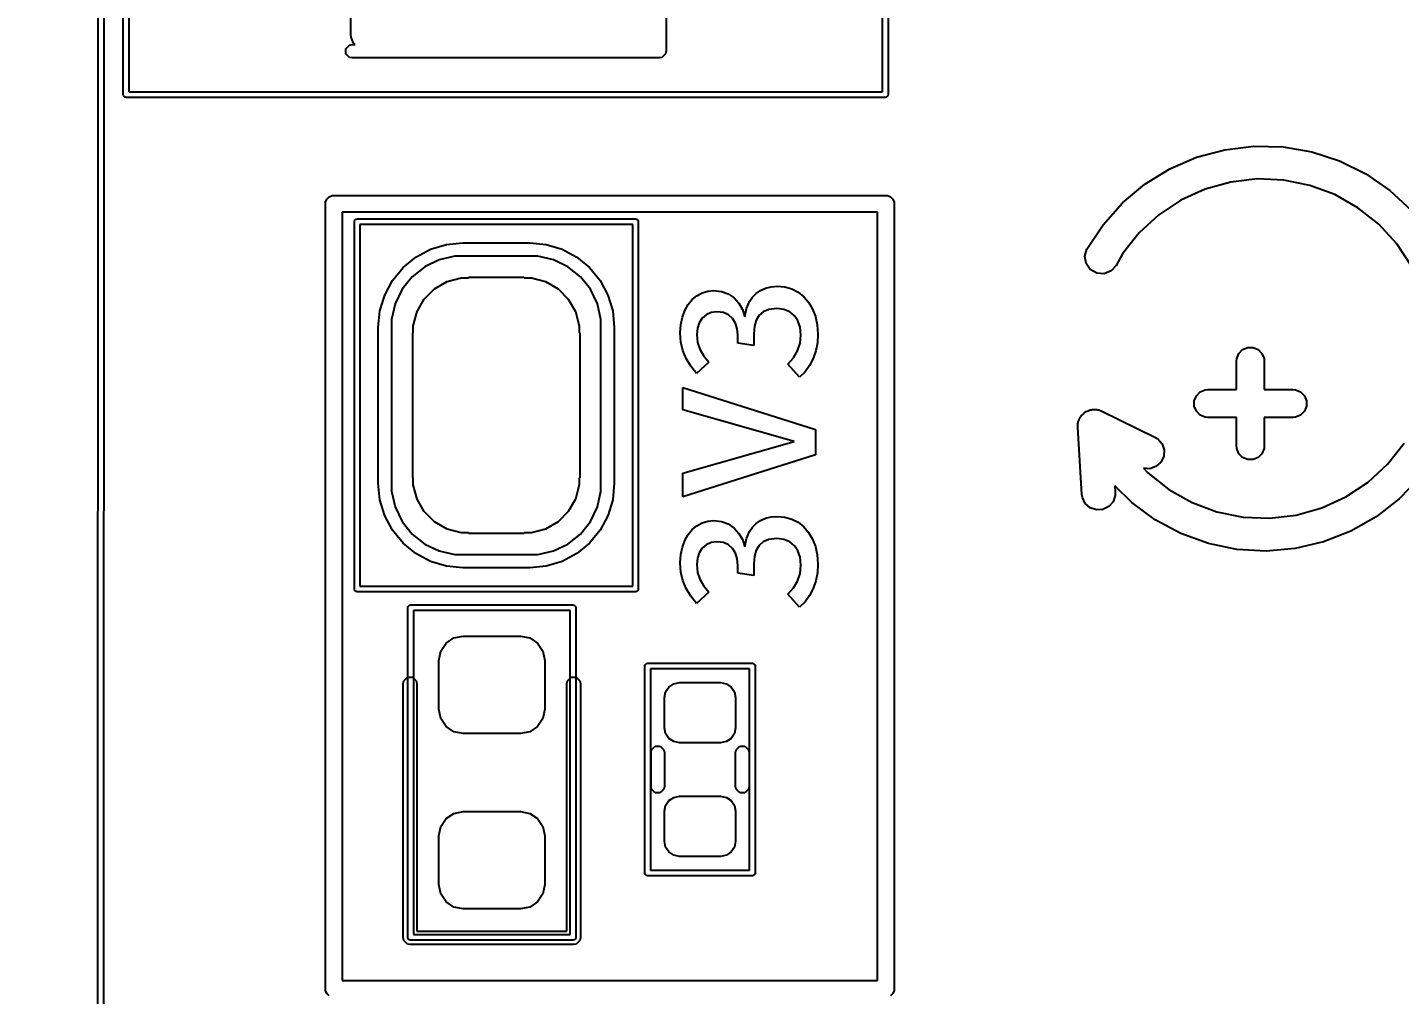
# Model space of a CAD drawing. Extents: x 99 to 187, y -188 to -32.
# Drawn here: x 126.56 to 138.88, y -132.27 to -123.59 of the extents above; entities that cross this region are included whole.
import ezdxf

# ---------------------------------------------------------------- set-up
doc = ezdxf.new("R2010")
doc.units = 0
doc.layers.get('0').update_dxf_attribs({"linetype": 'CONTINUOUS'})
doc.layers.get('Defpoints').update_dxf_attribs({"linetype": 'CONTINUOUS'})
doc.layers.add('BLACK', color=7, linetype='CONTINUOUS')
doc.dimstyles.get("Standard").update_dxf_attribs({"dimtxt": 3, "dimasz": 3, "dimexe": 0.18, "dimexo": 0.0625, "dimgap": 0.09, "dimtad": 0, "dimtih": 1, "dimtoh": 1, "dimzin": 0, "dimdsep": 46, "dimtxsty": 'Standard', "dimcen": 0.09, "dimclrd": 3, "dimclre": 3, "dimclrt": 3, "dimadec": 0, "dimazin": 0, "dimtfac": 1, "dimtofl": 0, "dimtmove": 0, "dimatfit": 3, "dimfxl": 1, "dimtolj": 1, "dimtzin": 0, "dimarcsym": 0})

# ---------------------------------------------------------------- blocks, each defined once
blk = doc.blocks.new('*D9')
at = {"color": 3, "linetype": 'Continuous', "lineweight": -2}
for p, q in [((129.184, -49.578), (104.649, -49.577)), ((104.829, -52.577), (104.826, -107.356)), ((104.822, -163.241), (104.826, -110.536)), ((129.177, -166.243), (104.642, -166.241))]:
    blk.add_line(p, q, dxfattribs=at)
at = {"color": 3, "linetype": 'Continuous'}
for points in [[(104.329, -52.577), (105.329, -52.577), (104.829, -49.577)], [(104.322, -163.241), (105.322, -163.241), (104.822, -166.241)]]:
    blk.add_solid(points, dxfattribs=at)
at = {"layer": 'Defpoints', "color": 0, "linetype": 'Continuous'}
for p in [(104.829, -49.577), (129.247, -49.578), (129.24, -166.243)]:
    blk.add_point(p, dxfattribs=at)
at = {"color": 3, "linetype": 'Continuous', "insert": (104.826, -108.946), "char_height": 3, "attachment_point": 5}
blk.add_mtext('\\A1;116.66', dxfattribs=at)
blk = doc.blocks.new('*D10')
at = {"color": 3, "linetype": 'Continuous', "lineweight": -2}
for p, q in [((129.781, -52.266), (122.89, -52.262)), ((123.068, -55.262), (123.042, -106.373)), ((123.015, -160.663), (123.041, -109.553)), ((129.725, -163.667), (122.834, -163.663))]:
    blk.add_line(p, q, dxfattribs=at)
at = {"color": 3, "linetype": 'Continuous'}
for points in [[(122.568, -55.262), (123.568, -55.262), (123.07, -52.262)], [(122.515, -160.663), (123.515, -160.664), (123.014, -163.663)]]:
    blk.add_solid(points, dxfattribs=at)
at = {"layer": 'Defpoints', "color": 0, "linetype": 'Continuous'}
for p in [(129.844, -52.266), (123.014, -163.663), (129.788, -163.667)]:
    blk.add_point(p, dxfattribs=at)
at = {"color": 3, "linetype": 'Continuous', "insert": (123.042, -107.963), "char_height": 3, "attachment_point": 5}
blk.add_mtext('\\A1;111.40', dxfattribs=at)

msp = doc.modelspace()

# ---------------------------------------------------------------- linework, layer by layer
at = {"layer": 'BLACK', "linetype": 'Continuous'}
for p, q in [((127.184033, -158.111992), (127.197765, -112.694393)), ((127.247765, -112.694408), (127.234033, -158.112005)), ((127.42, -124.19), (127.42, -113.03)), ((127.47, -113.055), (127.47, -124.165)), ((134.24, -124.165), (134.24, -113.055)), ((134.29, -113.03), (134.29, -124.19)), ((129.463, -123.65), (129.463, -123.285433)), ((132.295, -123.29), (132.295, -123.8)), ((129.452039, -123.744567), (129.475, -123.74)), ((129.46544, -123.674776), (129.463, -123.65)), ((129.484403, -123.720557), (129.46544, -123.674776)), ((129.475, -123.74), (129.503846, -123.74)), ((129.503846, -123.74), (129.484403, -123.720557)), ((129.419567, -123.777039), (129.452039, -123.744567)), ((129.419567, -123.822961), (129.419567, -123.777039)), ((129.452039, -123.855433), (129.419567, -123.822961)), ((129.475, -123.86), (129.452039, -123.855433)), ((132.235, -123.86), (129.475, -123.86)), ((132.257961, -123.855433), (132.235, -123.86)), ((132.290433, -123.822961), (132.257961, -123.855433)), ((132.295, -123.8), (132.290433, -123.822961)), ((127.421903, -124.199567), (127.42, -124.19)), ((127.435433, -124.213097), (127.421903, -124.199567)), ((127.445, -124.215), (127.435433, -124.213097)), ((134.265, -124.215), (127.445, -124.215)), ((127.47, -124.165), (134.24, -124.165)), ((134.274567, -124.213097), (134.265, -124.215)), ((134.288097, -124.199567), (134.274567, -124.213097)), ((134.29, -124.19), (134.288097, -124.199567)), ((137.060738, -124.752373), (137.313986, -124.684046)), ((137.313986, -124.684046), (137.574427, -124.65285)), ((137.574427, -124.65285), (137.836648, -124.659433)), ((137.836648, -124.659433), (138.095196, -124.703659)), ((138.095196, -124.703659), (138.344697, -124.784607)), ((136.819949, -124.85641), (137.060738, -124.752373)), ((138.344697, -124.784607), (138.579962, -124.900596)), ((136.596625, -124.993995), (136.819949, -124.85641)), ((137.604474, -124.94715), (137.366979, -124.974576)), ((137.843336, -124.957207), (137.604474, -124.94715)), ((138.077685, -125.004499), (137.843336, -124.957207)), ((138.579962, -124.900596), (138.7961, -125.049214)), ((129.295368, -125.096441), (129.31, -125.095)), ((129.31, -125.095), (134.27, -125.095)), ((134.27, -125.095), (134.284632, -125.096441)), ((136.395409, -125.162266), (136.596625, -124.993995)), ((137.136697, -125.038809), (136.919294, -125.138268)), ((137.366979, -124.974576), (137.136697, -125.038809)), ((138.301754, -125.087861), (138.077685, -125.004499)), ((138.510026, -125.205243), (138.301754, -125.087861)), ((138.7961, -125.049214), (138.988619, -125.22737)), ((129.235, -125.17), (129.236441, -125.155368)), ((129.235, -132.22), (129.235, -125.17)), ((129.236441, -125.155368), (129.24764, -125.128332)), ((129.24764, -125.128332), (129.268332, -125.10764)), ((129.268332, -125.10764), (129.295368, -125.096441)), ((134.284632, -125.096441), (134.311668, -125.10764)), ((134.311668, -125.10764), (134.33236, -125.128332)), ((134.33236, -125.128332), (134.343559, -125.155368)), ((134.343559, -125.155368), (134.345, -125.17)), ((134.345, -125.17), (134.345, -132.22)), ((136.220485, -125.357726), (136.395409, -125.162266)), ((136.919294, -125.138268), (136.720123, -125.270506)), ((138.697377, -125.353755), (138.510026, -125.205243)), ((129.385, -125.245), (129.385, -132.145)), ((134.195, -125.245), (129.385, -125.245)), ((129.495, -125.33), (129.496903, -125.320433)), ((129.495, -128.63), (129.495, -125.33)), ((129.496903, -125.320433), (129.510433, -125.306903)), ((129.510433, -125.306903), (129.52, -125.305)), ((129.52, -125.305), (132.02, -125.305)), ((132.02, -125.305), (132.029567, -125.306903)), ((132.029567, -125.306903), (132.043097, -125.320433)), ((132.043097, -125.320433), (132.045, -125.33)), ((132.045, -125.33), (132.045, -128.63)), ((134.195, -132.145), (134.195, -125.245)), ((136.720123, -125.270506), (136.544085, -125.432267)), ((129.545, -125.355), (129.545, -128.605)), ((131.995, -125.355), (129.545, -125.355)), ((131.995, -128.605), (131.995, -125.355)), ((136.075488, -125.57631), (136.220485, -125.357726)), ((136.544085, -125.432267), (136.395514, -125.619571)), ((138.859195, -125.529741), (138.697377, -125.353755)), ((130.047767, -125.648083), (130.179161, -125.577852)), ((130.179161, -125.577852), (130.321731, -125.534603)), ((130.321731, -125.534603), (130.47, -125.52)), ((130.47, -125.52), (131.07, -125.52)), ((131.07, -125.52), (131.218269, -125.534603)), ((131.218269, -125.534603), (131.360839, -125.577852)), ((131.360839, -125.577852), (131.492233, -125.648083)), ((136.056454, -125.640296), (136.075488, -125.57631)), ((138.991496, -125.72887), (138.859195, -125.529741)), ((129.932599, -125.742599), (130.047767, -125.648083)), ((130.257284, -125.672092), (130.127345, -125.734667)), ((130.397889, -125.64), (130.257284, -125.672092)), ((130.47, -125.64), (130.397889, -125.64)), ((131.07, -125.64), (130.47, -125.64)), ((131.142111, -125.64), (131.07, -125.64)), ((131.282716, -125.672092), (131.142111, -125.64)), ((131.412655, -125.734667), (131.282716, -125.672092)), ((131.492233, -125.648083), (131.607401, -125.742599)), ((136.067067, -125.706203), (136.056454, -125.640296)), ((136.105225, -125.760978), (136.067067, -125.706203)), ((136.395514, -125.619571), (136.336792, -125.72369)), ((129.838083, -125.857767), (129.932599, -125.742599)), ((130.014588, -125.824588), (129.924667, -125.937345)), ((130.127345, -125.734667), (130.014588, -125.824588)), ((130.328658, -125.86806), (130.454737, -125.834278)), ((130.454737, -125.834278), (130.52, -125.834278)), ((130.52, -125.834278), (130.52, -125.83)), ((130.52, -125.83), (131.02, -125.83)), ((131.02, -125.83), (131.02, -125.834278)), ((131.02, -125.834278), (131.085263, -125.834278)), ((131.085263, -125.834278), (131.211342, -125.86806)), ((131.525412, -125.824588), (131.412655, -125.734667)), ((131.615333, -125.937345), (131.525412, -125.824588)), ((131.607401, -125.742599), (131.701917, -125.857767)), ((136.163371, -125.793773), (136.105225, -125.760978)), ((136.229987, -125.798092), (136.163371, -125.793773)), ((136.29188, -125.77308), (136.229987, -125.798092)), ((136.336792, -125.72369), (136.29188, -125.77308)), ((129.767852, -125.989161), (129.838083, -125.857767)), ((129.924667, -125.937345), (129.862092, -126.067284)), ((130.123323, -126.025619), (130.215619, -125.933323)), ((130.215619, -125.933323), (130.328658, -125.86806)), ((131.211342, -125.86806), (131.324381, -125.933323)), ((131.324381, -125.933323), (131.416677, -126.025619)), ((131.677908, -126.067284), (131.615333, -125.937345)), ((131.701917, -125.857767), (131.772148, -125.989161)), ((132.619863, -125.969694), (132.669925, -125.954289)), ((132.669925, -125.954289), (132.723606, -125.949089)), ((132.723606, -125.949089), (132.792393, -125.956917)), ((132.792393, -125.956917), (132.852859, -125.979717)), ((133.104334, -125.975301), (133.143679, -125.947843)), ((133.143679, -125.947843), (133.187293, -125.928005)), ((133.187293, -125.928005), (133.23778, -125.915581)), ((133.23778, -125.915581), (133.296526, -125.911207)), ((133.296526, -125.911207), (133.362748, -125.917241)), ((133.362748, -125.917241), (133.423835, -125.935003)), ((133.423835, -125.935003), (133.480954, -125.964623)), ((129.724603, -126.131731), (129.767852, -125.989161)), ((129.862092, -126.067284), (129.83, -126.207889)), ((130.05806, -126.138658), (130.123323, -126.025619)), ((131.416677, -126.025619), (131.48194, -126.138658)), ((131.71, -126.207889), (131.677908, -126.067284)), ((131.772148, -125.989161), (131.815397, -126.131731)), ((132.463487, -126.128314), (132.494429, -126.074021)), ((132.494429, -126.074021), (132.530699, -126.030226)), ((132.530699, -126.030226), (132.572444, -125.995617)), ((132.572444, -125.995617), (132.619863, -125.969694)), ((132.852859, -125.979717), (132.905794, -126.015934)), ((132.905794, -126.015934), (132.94936, -126.063688)), ((132.94936, -126.063688), (132.982128, -126.120351)), ((133.01831, -126.110801), (133.04586, -126.046102)), ((133.04586, -126.046102), (133.071936, -126.007917)), ((133.071936, -126.007917), (133.104334, -125.975301)), ((133.480954, -125.964623), (133.531493, -126.004549)), ((133.531493, -126.004549), (133.574891, -126.054661)), ((133.574891, -126.054661), (133.611453, -126.116297)), ((129.71, -126.28), (129.724603, -126.131731)), ((130.024278, -126.264737), (130.05806, -126.138658)), ((131.48194, -126.138658), (131.515722, -126.264737)), ((131.815397, -126.131731), (131.83, -126.28)), ((132.42777, -126.253545), (132.441505, -126.187063)), ((132.441505, -126.187063), (132.463487, -126.128314)), ((132.619344, -126.197704), (132.593107, -126.239469)), ((132.655169, -126.16627), (132.619344, -126.197704)), ((132.699003, -126.146441), (132.655169, -126.16627)), ((132.752036, -126.139525), (132.699003, -126.146441)), ((132.809709, -126.146861), (132.752036, -126.139525)), ((132.855424, -126.167515), (132.809709, -126.146861)), ((132.892274, -126.200243), (132.855424, -126.167515)), ((132.918805, -126.242913), (132.892274, -126.200243)), ((132.982128, -126.120351), (133.003655, -126.185174)), ((133.003655, -126.185174), (133.01831, -126.110801)), ((133.13071, -126.171399), (133.104868, -126.214221)), ((133.167458, -126.139402), (133.13071, -126.171399)), ((133.218761, -126.118779), (133.167458, -126.139402)), ((133.289639, -126.111095), (133.218761, -126.118779)), ((133.354004, -126.118716), (133.289639, -126.111095)), ((133.405899, -126.140207), (133.354004, -126.118716)), ((133.448201, -126.175282), (133.405899, -126.140207)), ((133.479279, -126.221247), (133.448201, -126.175282)), ((133.611453, -126.116297), (133.637486, -126.183299)), ((133.637486, -126.183299), (133.653621, -126.258072)), ((129.71, -127.68), (129.71, -126.28)), ((129.83, -126.207889), (129.83, -126.28)), ((129.83, -126.28), (129.83, -127.68)), ((130.024278, -126.33), (130.024278, -126.264737)), ((131.515722, -126.264737), (131.515722, -126.33)), ((131.71, -126.28), (131.71, -126.207889)), ((131.71, -127.68), (131.71, -126.28)), ((131.83, -126.28), (131.83, -127.68)), ((132.422967, -126.329082), (132.42777, -126.253545)), ((132.57746, -126.288116), (132.572004, -126.344542)), ((132.593107, -126.239469), (132.57746, -126.288116)), ((132.934494, -126.292204), (132.918805, -126.242913)), ((132.939907, -126.347986), (132.934494, -126.292204)), ((133.088167, -126.26939), (133.082057, -126.340293)), ((133.104868, -126.214221), (133.088167, -126.26939)), ((133.498883, -126.278645), (133.479279, -126.221247)), ((133.50594, -126.350624), (133.498883, -126.278645)), ((133.653621, -126.258072), (133.659227, -126.341978)), ((130.02, -126.83), (130.02, -126.33)), ((130.02, -126.33), (130.024278, -126.33)), ((131.515722, -126.33), (131.52, -126.33)), ((131.52, -126.33), (131.52, -126.83)), ((132.428934, -126.411658), (132.422967, -126.329082)), ((132.446456, -126.488458), (132.428934, -126.411658)), ((132.572004, -126.344542), (132.578797, -126.414334)), ((132.578797, -126.414334), (132.598309, -126.474675)), ((132.939907, -126.42038), (132.939907, -126.347986)), ((133.082057, -126.442801), (132.939907, -126.42038)), ((133.082057, -126.340293), (133.082057, -126.442801)), ((133.476631, -126.491894), (133.498594, -126.423071)), ((133.498594, -126.423071), (133.50594, -126.350624)), ((133.654434, -126.418092), (133.640317, -126.489809)), ((133.659227, -126.341978), (133.654434, -126.418092)), ((132.47537, -126.560507), (132.446456, -126.488458)), ((132.516061, -126.628642), (132.47537, -126.560507)), ((132.598309, -126.474675), (132.63037, -126.530893)), ((132.63037, -126.530893), (132.678836, -126.590959)), ((133.389583, -126.609057), (133.440431, -126.554488)), ((133.440431, -126.554488), (133.476631, -126.491894)), ((133.617022, -126.55784), (133.584306, -126.621512)), ((133.640317, -126.489809), (133.617022, -126.55784)), ((137.41852, -126.582714), (137.420922, -126.558328)), ((137.420922, -126.558328), (137.439586, -126.513268)), ((137.439586, -126.513268), (137.474074, -126.47878)), ((137.474074, -126.47878), (137.519134, -126.460116)), ((137.519134, -126.460116), (137.567906, -126.460116)), ((137.567906, -126.460116), (137.612966, -126.47878)), ((137.612966, -126.47878), (137.647454, -126.513268)), ((137.647454, -126.513268), (137.666118, -126.558328)), ((137.666118, -126.558328), (137.66852, -126.582714)), ((132.56944, -126.693468), (132.516061, -126.628642)), ((132.678836, -126.590959), (132.56944, -126.693468)), ((133.492971, -126.7271), (133.389583, -126.609057)), ((133.543097, -126.677688), (133.492971, -126.7271)), ((133.584306, -126.621512), (133.543097, -126.677688)), ((137.41852, -126.838666), (137.41852, -126.582714)), ((137.66852, -126.582714), (137.66852, -126.838666)), ((132.447074, -127.021584), (132.447074, -126.819131)), ((132.447074, -126.819131), (133.636, -127.195607)), ((130.02, -127.13), (130.02, -126.83)), ((131.52, -126.83), (131.52, -127.13)), ((137.03997, -126.93928), (137.058634, -126.89422)), ((137.03997, -126.988052), (137.03997, -126.93928)), ((137.058634, -126.89422), (137.093122, -126.859732)), ((137.093122, -126.859732), (137.138182, -126.841068)), ((137.138182, -126.841068), (137.162568, -126.838666)), ((137.162568, -126.838666), (137.41852, -126.838666)), ((137.66852, -126.838666), (137.924473, -126.838666)), ((137.924473, -126.838666), (137.948859, -126.841068)), ((137.948859, -126.841068), (137.993919, -126.859732)), ((137.993919, -126.859732), (138.028407, -126.89422)), ((138.028407, -126.89422), (138.047071, -126.93928)), ((138.047071, -126.93928), (138.047071, -126.988052)), ((133.446443, -127.305882), (132.447074, -127.021584)), ((136.023616, -127.074779), (136.038676, -127.061518)), ((136.038676, -127.061518), (136.049251, -127.049556)), ((136.049251, -127.049556), (136.051496, -127.046847)), ((136.051496, -127.046847), (136.051748, -127.046731)), ((136.051748, -127.046731), (136.051958, -127.046494)), ((136.051958, -127.046494), (136.060446, -127.042349)), ((136.060446, -127.042349), (136.067542, -127.036102)), ((136.067542, -127.036102), (136.086532, -127.029613)), ((136.086532, -127.029613), (136.104551, -127.020816)), ((136.104551, -127.020816), (136.108826, -127.020552)), ((136.108826, -127.020552), (136.112175, -127.019017)), ((136.112175, -127.019017), (136.117265, -127.019112)), ((136.117265, -127.019112), (136.122924, -127.017179)), ((136.122924, -127.017179), (136.142954, -127.018451)), ((136.142954, -127.018451), (136.162968, -127.017219)), ((136.162968, -127.017219), (136.171431, -127.020129)), ((136.171431, -127.020129), (136.178919, -127.02027)), ((136.178919, -127.02027), (136.179973, -127.020802)), ((136.179973, -127.020802), (136.181334, -127.020889)), ((136.181334, -127.020889), (136.208875, -127.031193)), ((136.208875, -127.031193), (136.686074, -127.265337)), ((137.058634, -127.033112), (137.03997, -126.988052)), ((137.093122, -127.0676), (137.058634, -127.033112)), ((137.138182, -127.086264), (137.093122, -127.0676)), ((137.993919, -127.0676), (137.948859, -127.086264)), ((138.028407, -127.033112), (137.993919, -127.0676)), ((138.047071, -126.988052), (138.028407, -127.033112)), ((130.02, -127.63), (130.02, -127.13)), ((131.52, -127.13), (131.52, -127.63)), ((135.992827, -127.16304), (135.993647, -127.159731)), ((135.993421, -127.165892), (135.992827, -127.16304)), ((135.993085, -127.175076), (135.993421, -127.165892)), ((136.030284, -127.779218), (135.993085, -127.175076)), ((135.993647, -127.159731), (135.994163, -127.14569)), ((135.994163, -127.14569), (135.997234, -127.136756)), ((135.997234, -127.136756), (135.997834, -127.127323)), ((135.997834, -127.127323), (136.00563, -127.111433)), ((136.00563, -127.111433), (136.008902, -127.098248)), ((136.008902, -127.098248), (136.011593, -127.094999)), ((136.011593, -127.094999), (136.013195, -127.090343)), ((136.013195, -127.090343), (136.019452, -127.083264)), ((136.019452, -127.083264), (136.023616, -127.074779)), ((137.162568, -127.088666), (137.138182, -127.086264)), ((137.41852, -127.088666), (137.162568, -127.088666)), ((137.41852, -127.344619), (137.41852, -127.088666)), ((137.924473, -127.088666), (137.66852, -127.088666)), ((137.66852, -127.088666), (137.66852, -127.344619)), ((137.948859, -127.086264), (137.924473, -127.088666)), ((132.447074, -127.587616), (133.446443, -127.305882)), ((133.636, -127.195607), (133.636, -127.424804)), ((136.686074, -127.265337), (136.711077, -127.280815)), ((136.711077, -127.280815), (136.749754, -127.324741)), ((133.636, -127.424804), (132.447074, -127.80128)), ((136.749754, -127.324741), (136.768677, -127.380123)), ((136.768677, -127.380123), (136.764966, -127.438533)), ((137.420922, -127.369005), (137.41852, -127.344619)), ((137.439586, -127.414065), (137.420922, -127.369005)), ((137.474074, -127.448553), (137.439586, -127.414065)), ((137.647454, -127.414065), (137.612966, -127.448553)), ((137.666118, -127.369005), (137.647454, -127.414065)), ((137.66852, -127.344619), (137.666118, -127.369005)), ((138.776576, -127.507022), (138.925028, -127.319624)), ((136.639877, -127.548677), (136.584924, -127.545186)), ((136.584924, -127.545186), (136.623334, -127.586906)), ((136.695259, -127.529754), (136.639877, -127.548677)), ((136.739185, -127.491077), (136.695259, -127.529754)), ((136.764966, -127.438533), (136.739185, -127.491077)), ((137.519134, -127.467217), (137.474074, -127.448553)), ((137.567906, -127.467217), (137.519134, -127.467217)), ((137.612966, -127.448553), (137.567906, -127.467217)), ((138.600641, -127.668895), (138.776576, -127.507022)), ((129.724603, -127.828269), (129.71, -127.68)), ((129.83, -127.68), (129.83, -127.752111)), ((130.024278, -127.63), (130.02, -127.63)), ((130.024278, -127.695263), (130.024278, -127.63)), ((131.52, -127.63), (131.515722, -127.63)), ((131.515722, -127.63), (131.515722, -127.695263)), ((131.71, -127.752111), (131.71, -127.68)), ((131.83, -127.68), (131.815397, -127.828269)), ((132.447074, -127.80128), (132.447074, -127.587616)), ((136.623334, -127.586906), (136.810779, -127.735298)), ((138.401554, -127.80126), (138.600641, -127.668895)), ((139.061663, -127.629611), (138.880324, -127.819135)), ((129.83, -127.752111), (129.862092, -127.892716)), ((130.05806, -127.821342), (130.024278, -127.695263)), ((131.515722, -127.695263), (131.48194, -127.821342)), ((131.677908, -127.892716), (131.71, -127.752111)), ((136.034959, -127.80825), (136.030284, -127.779218)), ((136.328638, -127.790167), (136.309606, -127.845513)), ((136.477199, -127.852151), (136.32614, -127.702717)), ((136.32614, -127.702717), (136.329716, -127.760781)), ((136.329716, -127.760781), (136.328638, -127.790167)), ((136.810779, -127.735298), (137.019127, -127.852547)), ((138.184215, -127.900858), (138.401554, -127.80126)), ((129.767852, -127.970839), (129.724603, -127.828269)), ((129.862092, -127.892716), (129.924667, -128.022655)), ((130.123323, -127.934381), (130.05806, -127.821342)), ((131.48194, -127.821342), (131.416677, -127.934381)), ((131.615333, -128.022655), (131.677908, -127.892716)), ((131.815397, -127.828269), (131.772148, -127.970839)), ((136.060637, -127.860843), (136.034959, -127.80825)), ((136.104486, -127.899606), (136.060637, -127.860843)), ((136.159833, -127.918638), (136.104486, -127.899606)), ((136.21825, -127.915041), (136.159833, -127.918638)), ((136.270843, -127.889363), (136.21825, -127.915041)), ((136.309606, -127.845513), (136.270843, -127.889363)), ((136.688267, -128.007886), (136.477199, -127.852151)), ((137.019127, -127.852547), (137.243248, -127.935767)), ((137.953973, -127.965237), (138.184215, -127.900858)), ((138.880324, -127.819135), (138.673614, -127.98061)), ((129.838083, -128.102233), (129.767852, -127.970839)), ((129.924667, -128.022655), (130.014588, -128.135412)), ((130.215619, -128.026677), (130.123323, -127.934381)), ((130.328658, -128.09194), (130.215619, -128.026677)), ((131.324381, -128.026677), (131.211342, -128.09194)), ((131.416677, -127.934381), (131.324381, -128.026677)), ((131.525412, -128.135412), (131.615333, -128.022655)), ((131.772148, -127.970839), (131.701917, -128.102233)), ((132.572444, -128.061325), (132.619863, -128.035403)), ((132.619863, -128.035403), (132.669925, -128.019997)), ((132.669925, -128.019997), (132.723606, -128.014797)), ((132.723606, -128.014797), (132.792393, -128.022625)), ((132.792393, -128.022625), (132.852859, -128.045425)), ((132.852859, -128.045425), (132.905794, -128.081643)), ((133.071936, -128.073625), (133.104334, -128.04101)), ((133.104334, -128.04101), (133.143679, -128.013551)), ((133.143679, -128.013551), (133.187293, -127.993713)), ((133.187293, -127.993713), (133.23778, -127.981289)), ((133.23778, -127.981289), (133.296526, -127.976915)), ((133.296526, -127.976915), (133.362748, -127.982949)), ((133.362748, -127.982949), (133.423835, -128.000711)), ((133.423835, -128.000711), (133.480954, -128.030331)), ((133.480954, -128.030331), (133.531493, -128.070257)), ((136.919538, -128.131648), (136.688267, -128.007886)), ((137.243248, -127.935767), (137.477628, -127.98291)), ((137.477628, -127.98291), (137.716496, -127.992814)), ((137.716496, -127.992814), (137.953973, -127.965237)), ((138.673614, -127.98061), (138.445831, -128.110679)), ((129.932599, -128.217401), (129.838083, -128.102233)), ((130.014588, -128.135412), (130.127345, -128.225333)), ((130.454737, -128.125722), (130.328658, -128.09194)), ((130.52, -128.125722), (130.454737, -128.125722)), ((130.52, -128.13), (130.52, -128.125722)), ((131.02, -128.13), (130.52, -128.13)), ((131.085263, -128.125722), (131.02, -128.125722)), ((131.02, -128.125722), (131.02, -128.13)), ((131.211342, -128.09194), (131.085263, -128.125722)), ((131.412655, -128.225333), (131.525412, -128.135412)), ((131.701917, -128.102233), (131.607401, -128.217401)), ((132.463487, -128.194023), (132.494429, -128.139729)), ((132.494429, -128.139729), (132.530699, -128.095934)), ((132.530699, -128.095934), (132.572444, -128.061325)), ((132.905794, -128.081643), (132.94936, -128.129396)), ((132.94936, -128.129396), (132.982128, -128.186059)), ((133.003655, -128.250882), (133.01831, -128.176509)), ((133.01831, -128.176509), (133.04586, -128.11181)), ((133.04586, -128.11181), (133.071936, -128.073625)), ((133.289639, -128.176803), (133.218761, -128.184488)), ((133.354004, -128.184424), (133.289639, -128.176803)), ((133.531493, -128.070257), (133.574891, -128.12037)), ((133.574891, -128.12037), (133.611453, -128.182006)), ((137.166203, -128.220863), (136.919538, -128.131648)), ((138.445831, -128.110679), (138.20171, -128.206637)), ((130.047767, -128.311917), (129.932599, -128.217401)), ((130.127345, -128.225333), (130.257284, -128.287908)), ((130.257284, -128.287908), (130.397889, -128.32)), ((131.142111, -128.32), (131.282716, -128.287908)), ((131.282716, -128.287908), (131.412655, -128.225333)), ((131.607401, -128.217401), (131.492233, -128.311917)), ((132.42777, -128.319254), (132.441505, -128.252771)), ((132.441505, -128.252771), (132.463487, -128.194023)), ((132.619344, -128.263413), (132.593107, -128.305177)), ((132.655169, -128.231978), (132.619344, -128.263413)), ((132.699003, -128.21215), (132.655169, -128.231978)), ((132.752036, -128.205233), (132.699003, -128.21215)), ((132.809709, -128.21257), (132.752036, -128.205233)), ((132.855424, -128.233224), (132.809709, -128.21257)), ((132.892274, -128.265952), (132.855424, -128.233224)), ((132.918805, -128.308621), (132.892274, -128.265952)), ((132.982128, -128.186059), (133.003655, -128.250882)), ((133.104868, -128.279929), (133.088167, -128.335099)), ((133.13071, -128.237107), (133.104868, -128.279929)), ((133.167458, -128.20511), (133.13071, -128.237107)), ((133.218761, -128.184488), (133.167458, -128.20511)), ((133.405899, -128.205916), (133.354004, -128.184424)), ((133.448201, -128.24099), (133.405899, -128.205916)), ((133.479279, -128.286956), (133.448201, -128.24099)), ((133.498883, -128.344354), (133.479279, -128.286956)), ((133.611453, -128.182006), (133.637486, -128.249008)), ((133.637486, -128.249008), (133.653621, -128.32378)), ((137.423134, -128.273677), (137.166203, -128.220863)), ((137.68499, -128.288992), (137.423134, -128.273677)), ((137.946327, -128.26649), (137.68499, -128.288992)), ((138.20171, -128.206637), (137.946327, -128.26649)), ((130.179161, -128.382148), (130.047767, -128.311917)), ((130.321731, -128.425397), (130.179161, -128.382148)), ((130.397889, -128.32), (130.47, -128.32)), ((130.47, -128.32), (131.07, -128.32)), ((131.07, -128.32), (131.142111, -128.32)), ((131.360839, -128.382148), (131.218269, -128.425397)), ((131.492233, -128.311917), (131.360839, -128.382148)), ((132.422967, -128.39479), (132.42777, -128.319254)), ((132.428934, -128.477367), (132.422967, -128.39479)), ((132.57746, -128.353824), (132.572004, -128.410251)), ((132.572004, -128.410251), (132.578797, -128.480042)), ((132.593107, -128.305177), (132.57746, -128.353824)), ((132.934494, -128.357912), (132.918805, -128.308621)), ((132.939907, -128.413695), (132.934494, -128.357912)), ((132.939907, -128.486088), (132.939907, -128.413695)), ((133.088167, -128.335099), (133.082057, -128.406001)), ((133.082057, -128.406001), (133.082057, -128.50851)), ((133.498594, -128.488779), (133.50594, -128.416332)), ((133.50594, -128.416332), (133.498883, -128.344354)), ((133.653621, -128.32378), (133.659227, -128.407686)), ((133.659227, -128.407686), (133.654434, -128.4838)), ((130.47, -128.44), (130.321731, -128.425397)), ((131.07, -128.44), (130.47, -128.44)), ((131.218269, -128.425397), (131.07, -128.44)), ((132.446456, -128.554166), (132.428934, -128.477367)), ((132.578797, -128.480042), (132.598309, -128.540383)), ((132.598309, -128.540383), (132.63037, -128.596601)), ((133.082057, -128.50851), (132.939907, -128.486088)), ((133.476631, -128.557602), (133.498594, -128.488779)), ((133.654434, -128.4838), (133.640317, -128.555517)), ((129.496903, -128.639567), (129.495, -128.63)), ((129.510433, -128.653097), (129.496903, -128.639567)), ((129.52, -128.655), (129.510433, -128.653097)), ((132.02, -128.655), (129.52, -128.655)), ((129.545, -128.605), (131.995, -128.605)), ((132.029567, -128.653097), (132.02, -128.655)), ((132.043097, -128.639567), (132.029567, -128.653097)), ((132.045, -128.63), (132.043097, -128.639567)), ((132.47537, -128.626215), (132.446456, -128.554166)), ((132.516061, -128.69435), (132.47537, -128.626215)), ((132.678836, -128.656667), (132.56944, -128.759176)), ((132.63037, -128.596601), (132.678836, -128.656667)), ((133.389583, -128.674766), (133.440431, -128.620197)), ((133.440431, -128.620197), (133.476631, -128.557602)), ((133.617022, -128.623548), (133.584306, -128.687221)), ((133.640317, -128.555517), (133.617022, -128.623548)), ((129.975, -128.7975), (129.976903, -128.787933)), ((129.976903, -128.787933), (129.990433, -128.774403)), ((129.990433, -128.774403), (130, -128.7725)), ((130, -128.7725), (131.46, -128.7725)), ((131.46, -128.7725), (131.469567, -128.774403)), ((131.469567, -128.774403), (131.483097, -128.787933)), ((131.483097, -128.787933), (131.485, -128.7975)), ((132.56944, -128.759176), (132.516061, -128.69435)), ((133.492971, -128.792808), (133.389583, -128.674766)), ((133.543097, -128.743396), (133.492971, -128.792808)), ((133.584306, -128.687221), (133.543097, -128.743396)), ((129.975, -131.7575), (129.975, -128.7975)), ((130.025, -128.8225), (130.025, -131.7325)), ((131.435, -128.8225), (130.025, -128.8225)), ((131.435, -131.7325), (131.435, -128.8225)), ((131.485, -128.7975), (131.485, -131.7575)), ((130.271651, -129.187538), (130.31907, -129.11657)), ((130.271651, -129.187538), (130.31907, -129.11657)), ((130.31907, -129.11657), (130.390038, -129.069151)), ((130.31907, -129.11657), (130.390038, -129.069151)), ((130.390038, -129.069151), (130.47375, -129.0525)), ((130.390038, -129.069151), (130.47375, -129.0525)), ((130.47375, -129.0525), (130.98625, -129.0525)), ((130.47375, -129.0525), (130.98625, -129.0525)), ((130.98625, -129.0525), (131.069962, -129.069151)), ((130.98625, -129.0525), (131.069962, -129.069151)), ((131.069962, -129.069151), (131.14093, -129.11657)), ((131.069962, -129.069151), (131.14093, -129.11657)), ((131.14093, -129.11657), (131.188349, -129.187538)), ((131.14093, -129.11657), (131.188349, -129.187538)), ((130.255, -129.27125), (130.271651, -129.187538)), ((130.255, -129.27125), (130.271651, -129.187538)), ((130.255, -129.70875), (130.255, -129.27125)), ((130.255, -129.70875), (130.255, -129.27125)), ((131.188349, -129.187538), (131.205, -129.27125)), ((131.188349, -129.187538), (131.205, -129.27125)), ((131.205, -129.27125), (131.205, -129.70875)), ((131.205, -129.27125), (131.205, -129.70875)), ((132.105, -129.32), (132.106903, -129.310433)), ((132.105, -131.18), (132.105, -129.32)), ((132.106903, -129.310433), (132.120433, -129.296903)), ((132.120433, -129.296903), (132.13, -129.295)), ((132.13, -129.295), (133.07, -129.295)), ((132.155, -129.345), (132.155, -131.155)), ((133.045, -129.345), (132.155, -129.345)), ((133.045, -131.155), (133.045, -129.345)), ((133.07, -129.295), (133.079567, -129.296903)), ((133.079567, -129.296903), (133.093097, -129.310433)), ((133.093097, -129.310433), (133.095, -129.32)), ((133.095, -129.32), (133.095, -131.18)), ((129.935, -129.4775), (129.939567, -129.454539)), ((129.935, -131.7625), (129.935, -129.4775)), ((129.939567, -129.454539), (129.972039, -129.422067)), ((129.972039, -129.422067), (130.017961, -129.422067)), ((130.017961, -129.422067), (130.050433, -129.454539)), ((130.050433, -129.454539), (130.055, -129.4775)), ((130.055, -129.4775), (130.055, -131.7025)), ((131.405, -129.4775), (131.409567, -129.454539)), ((131.405, -131.7025), (131.405, -129.4775)), ((131.409567, -129.454539), (131.442039, -129.422067)), ((131.442039, -129.422067), (131.487961, -129.422067)), ((131.487961, -129.422067), (131.520433, -129.454539)), ((131.520433, -129.454539), (131.525, -129.4775)), ((131.525, -129.4775), (131.525, -131.7625)), ((132.290276, -129.553338), (132.319541, -129.509541)), ((132.290276, -129.553338), (132.319541, -129.509541)), ((132.319541, -129.509541), (132.363338, -129.480276)), ((132.319541, -129.509541), (132.363338, -129.480276)), ((132.363338, -129.480276), (132.415, -129.47)), ((132.363338, -129.480276), (132.415, -129.47)), ((132.415, -129.47), (132.785, -129.47)), ((132.415, -129.47), (132.785, -129.47)), ((132.785, -129.47), (132.836662, -129.480276)), ((132.785, -129.47), (132.836662, -129.480276)), ((132.836662, -129.480276), (132.880459, -129.509541)), ((132.836662, -129.480276), (132.880459, -129.509541)), ((132.880459, -129.509541), (132.909724, -129.553338)), ((132.880459, -129.509541), (132.909724, -129.553338)), ((132.28, -129.605), (132.290276, -129.553338)), ((132.28, -129.605), (132.290276, -129.553338)), ((132.28, -129.875), (132.28, -129.605)), ((132.28, -129.875), (132.28, -129.605)), ((132.909724, -129.553338), (132.92, -129.605)), ((132.909724, -129.553338), (132.92, -129.605)), ((132.92, -129.605), (132.92, -129.875)), ((132.92, -129.605), (132.92, -129.875)), ((130.271651, -129.792462), (130.255, -129.70875)), ((130.271651, -129.792462), (130.255, -129.70875)), ((131.205, -129.70875), (131.188349, -129.792462)), ((131.205, -129.70875), (131.188349, -129.792462)), ((130.31907, -129.86343), (130.271651, -129.792462)), ((130.31907, -129.86343), (130.271651, -129.792462)), ((130.390038, -129.910849), (130.31907, -129.86343)), ((130.390038, -129.910849), (130.31907, -129.86343)), ((131.14093, -129.86343), (131.069962, -129.910849)), ((131.14093, -129.86343), (131.069962, -129.910849)), ((131.188349, -129.792462), (131.14093, -129.86343)), ((131.188349, -129.792462), (131.14093, -129.86343)), ((132.290276, -129.926662), (132.28, -129.875)), ((132.290276, -129.926662), (132.28, -129.875)), ((132.92, -129.875), (132.909724, -129.926662)), ((132.92, -129.875), (132.909724, -129.926662)), ((130.47375, -129.9275), (130.390038, -129.910849)), ((130.47375, -129.9275), (130.390038, -129.910849)), ((130.98625, -129.9275), (130.47375, -129.9275)), ((130.98625, -129.9275), (130.47375, -129.9275)), ((131.069962, -129.910849), (130.98625, -129.9275)), ((131.069962, -129.910849), (130.98625, -129.9275)), ((132.319541, -129.970459), (132.290276, -129.926662)), ((132.319541, -129.970459), (132.290276, -129.926662)), ((132.363338, -129.999724), (132.319541, -129.970459)), ((132.363338, -129.999724), (132.319541, -129.970459)), ((132.415, -130.01), (132.363338, -129.999724)), ((132.415, -130.01), (132.363338, -129.999724)), ((132.785, -130.01), (132.415, -130.01)), ((132.785, -130.01), (132.415, -130.01)), ((132.836662, -129.999724), (132.785, -130.01)), ((132.836662, -129.999724), (132.785, -130.01)), ((132.880459, -129.970459), (132.836662, -129.999724)), ((132.880459, -129.970459), (132.836662, -129.999724)), ((132.909724, -129.926662), (132.880459, -129.970459)), ((132.909724, -129.926662), (132.880459, -129.970459)), ((132.16, -130.096359), (132.164567, -130.073398)), ((132.16, -130.403641), (132.16, -130.096359)), ((132.164567, -130.073398), (132.197039, -130.040926)), ((132.197039, -130.040926), (132.242961, -130.040926)), ((132.242961, -130.040926), (132.275433, -130.073398)), ((132.275433, -130.073398), (132.28, -130.096359)), ((132.28, -130.096359), (132.28, -130.403641)), ((132.92, -130.096359), (132.924567, -130.073398)), ((132.92, -130.403641), (132.92, -130.096359)), ((132.924567, -130.073398), (132.957039, -130.040926)), ((132.957039, -130.040926), (133.002961, -130.040926)), ((133.002961, -130.040926), (133.035433, -130.073398)), ((133.035433, -130.073398), (133.04, -130.096359)), ((133.04, -130.096359), (133.04, -130.403641)), ((132.164567, -130.426602), (132.16, -130.403641)), ((132.197039, -130.459074), (132.164567, -130.426602)), ((132.242961, -130.459074), (132.197039, -130.459074)), ((132.275433, -130.426602), (132.242961, -130.459074)), ((132.28, -130.403641), (132.275433, -130.426602)), ((132.319541, -130.529541), (132.363338, -130.500276)), ((132.319541, -130.529541), (132.363338, -130.500276)), ((132.363338, -130.500276), (132.415, -130.49)), ((132.363338, -130.500276), (132.415, -130.49)), ((132.415, -130.49), (132.785, -130.49)), ((132.415, -130.49), (132.785, -130.49)), ((132.785, -130.49), (132.836662, -130.500276)), ((132.785, -130.49), (132.836662, -130.500276)), ((132.836662, -130.500276), (132.880459, -130.529541)), ((132.836662, -130.500276), (132.880459, -130.529541)), ((132.924567, -130.426602), (132.92, -130.403641)), ((132.957039, -130.459074), (132.924567, -130.426602)), ((133.002961, -130.459074), (132.957039, -130.459074)), ((133.035433, -130.426602), (133.002961, -130.459074)), ((133.04, -130.403641), (133.035433, -130.426602)), ((130.390038, -130.644151), (130.47375, -130.6275)), ((130.390038, -130.644151), (130.47375, -130.6275)), ((130.47375, -130.6275), (130.98625, -130.6275)), ((130.47375, -130.6275), (130.98625, -130.6275)), ((130.98625, -130.6275), (131.069962, -130.644151)), ((130.98625, -130.6275), (131.069962, -130.644151)), ((132.28, -130.625), (132.290276, -130.573338)), ((132.28, -130.625), (132.290276, -130.573338)), ((132.28, -130.895), (132.28, -130.625)), ((132.28, -130.895), (132.28, -130.625)), ((132.290276, -130.573338), (132.319541, -130.529541)), ((132.290276, -130.573338), (132.319541, -130.529541)), ((132.880459, -130.529541), (132.909724, -130.573338)), ((132.880459, -130.529541), (132.909724, -130.573338)), ((132.909724, -130.573338), (132.92, -130.625)), ((132.909724, -130.573338), (132.92, -130.625)), ((132.92, -130.625), (132.92, -130.895)), ((132.92, -130.625), (132.92, -130.895)), ((130.255, -130.84625), (130.271651, -130.762538)), ((130.255, -130.84625), (130.271651, -130.762538)), ((130.271651, -130.762538), (130.31907, -130.69157)), ((130.271651, -130.762538), (130.31907, -130.69157)), ((130.31907, -130.69157), (130.390038, -130.644151)), ((130.31907, -130.69157), (130.390038, -130.644151)), ((131.069962, -130.644151), (131.14093, -130.69157)), ((131.069962, -130.644151), (131.14093, -130.69157)), ((131.14093, -130.69157), (131.188349, -130.762538)), ((131.14093, -130.69157), (131.188349, -130.762538)), ((131.188349, -130.762538), (131.205, -130.84625)), ((131.188349, -130.762538), (131.205, -130.84625)), ((130.255, -131.28375), (130.255, -130.84625)), ((130.255, -131.28375), (130.255, -130.84625)), ((131.205, -130.84625), (131.205, -131.28375)), ((131.205, -130.84625), (131.205, -131.28375)), ((132.290276, -130.946662), (132.28, -130.895)), ((132.290276, -130.946662), (132.28, -130.895)), ((132.319541, -130.990459), (132.290276, -130.946662)), ((132.319541, -130.990459), (132.290276, -130.946662)), ((132.363338, -131.019724), (132.319541, -130.990459)), ((132.363338, -131.019724), (132.319541, -130.990459)), ((132.880459, -130.990459), (132.836662, -131.019724)), ((132.880459, -130.990459), (132.836662, -131.019724)), ((132.909724, -130.946662), (132.880459, -130.990459)), ((132.909724, -130.946662), (132.880459, -130.990459)), ((132.92, -130.895), (132.909724, -130.946662)), ((132.92, -130.895), (132.909724, -130.946662)), ((132.415, -131.03), (132.363338, -131.019724)), ((132.415, -131.03), (132.363338, -131.019724)), ((132.785, -131.03), (132.415, -131.03)), ((132.785, -131.03), (132.415, -131.03)), ((132.836662, -131.019724), (132.785, -131.03)), ((132.836662, -131.019724), (132.785, -131.03)), ((132.106903, -131.189567), (132.105, -131.18)), ((132.120433, -131.203097), (132.106903, -131.189567)), ((132.13, -131.205), (132.120433, -131.203097)), ((133.07, -131.205), (132.13, -131.205)), ((132.155, -131.155), (133.045, -131.155)), ((133.079567, -131.203097), (133.07, -131.205)), ((133.093097, -131.189567), (133.079567, -131.203097)), ((133.095, -131.18), (133.093097, -131.189567)), ((130.271651, -131.367462), (130.255, -131.28375)), ((130.271651, -131.367462), (130.255, -131.28375)), ((130.31907, -131.43843), (130.271651, -131.367462)), ((130.31907, -131.43843), (130.271651, -131.367462)), ((131.188349, -131.367462), (131.14093, -131.43843)), ((131.188349, -131.367462), (131.14093, -131.43843)), ((131.205, -131.28375), (131.188349, -131.367462)), ((131.205, -131.28375), (131.188349, -131.367462)), ((130.390038, -131.485849), (130.31907, -131.43843)), ((130.390038, -131.485849), (130.31907, -131.43843)), ((130.47375, -131.5025), (130.390038, -131.485849)), ((130.47375, -131.5025), (130.390038, -131.485849)), ((130.98625, -131.5025), (130.47375, -131.5025)), ((130.98625, -131.5025), (130.47375, -131.5025)), ((131.069962, -131.485849), (130.98625, -131.5025)), ((131.069962, -131.485849), (130.98625, -131.5025)), ((131.14093, -131.43843), (131.069962, -131.485849)), ((131.14093, -131.43843), (131.069962, -131.485849)), ((130.025, -131.7325), (131.435, -131.7325)), ((130.055, -131.7025), (131.405, -131.7025)), ((129.939567, -131.785461), (129.935, -131.7625)), ((129.972039, -131.817933), (129.939567, -131.785461)), ((129.995, -131.8225), (129.972039, -131.817933)), ((129.976903, -131.767067), (129.975, -131.7575)), ((129.990433, -131.780597), (129.976903, -131.767067)), ((130, -131.7825), (129.990433, -131.780597)), ((131.465, -131.8225), (129.995, -131.8225)), ((131.46, -131.7825), (130, -131.7825)), ((131.469567, -131.780597), (131.46, -131.7825)), ((131.487961, -131.817933), (131.465, -131.8225)), ((131.483097, -131.767067), (131.469567, -131.780597)), ((131.485, -131.7575), (131.483097, -131.767067)), ((131.520433, -131.785461), (131.487961, -131.817933)), ((131.525, -131.7625), (131.520433, -131.785461)), ((129.236441, -132.234632), (129.235, -132.22)), ((129.24764, -132.261668), (129.236441, -132.234632)), ((129.385, -132.145), (134.195, -132.145)), ((134.343559, -132.234632), (134.33236, -132.261668)), ((134.345, -132.22), (134.343559, -132.234632)), ((129.268332, -132.28236), (129.24764, -132.261668)), ((134.33236, -132.261668), (134.311668, -132.28236))]:
    msp.add_line(p, q, dxfattribs=at)

# ---------------------------------------------------------------- dimensions: what is measured, and where the dimension line sits
at = {"linetype": 'Continuous'}
dim = msp.add_linear_dim(base=(104.829222, -49.576745), p1=(129.239833, -166.24257), p2=(129.246783, -49.5782), angle=89.9965867, dimstyle='Standard', dxfattribs=at)
dim.commit()
dim.dimension.update_dxf_attribs({"geometry": '*D9', "text_midpoint": (104.825685, -108.946277), "dimtype": 161})
dim = msp.add_aligned_dim(p1=(129.843612, -52.26557), p2=(129.787833, -163.6668), distance=-6.774027, dimstyle='Standard', dxfattribs=at)
dim.commit()
dim.dimension.update_dxf_attribs({"geometry": '*D10', "text_midpoint": (123.041697, -107.962793)})

doc.saveas('drawing.dxf')
